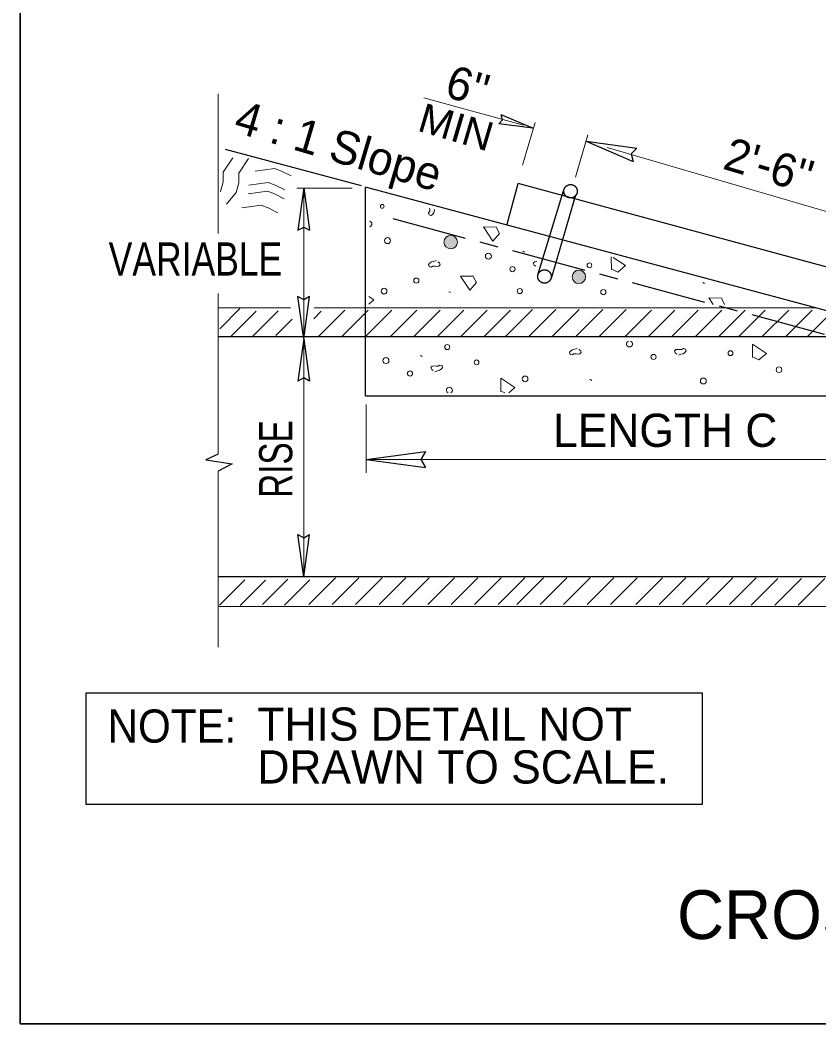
# Model space of a CAD drawing. Extents: x -48 to 552, y -178 to 186.
# Drawn here: x 360.52 to 389.25, y -74.48 to -38.37 of the extents above; entities that cross this region are included whole.
import ezdxf

# ---------------------------------------------------------------- set-up
doc = ezdxf.new("R2010")
doc.units = 0
doc.header["$LTSCALE"] = 0.45
doc.linetypes.add('LONG_DASH_SHORT_DASH', pattern=[9.9, 6, -1.2, 1.5, -1.2])
for name, color, linetype, lineweight in [('1', 7, 'Continuous', 25), ('14', 7, 'Continuous', 35), ('15', 7, 'Continuous', 13)]:
    doc.layers.add(name, color=color, linetype=linetype, lineweight=lineweight)

msp = doc.modelspace()

# ---------------------------------------------------------------- hatches: boundary and pattern name
at = {"layer": '1'}
for points in [[(376.2517, -46.3564, 1), (375.7673, -46.3564, 1)], [(380.8609, -47.6039, 1), (380.3765, -47.6039, 1)]]:
    msp.add_hatch(color=256, dxfattribs=at).paths.add_polyline_path(points)

# ---------------------------------------------------------------- linework, layer by layer
at = {"layer": '1', "lineweight": 13}
for p, q in [((367.6491, -46.0443), (367.6491, -41.0258)), ((375.0385, -41.1683), (378.6231, -42.1502)), ((381.6393, -42.9531), (393.2872, -46.3622)), ((370.4727, -44.4112), (372.4677, -44.4112)), ((370.7252, -44.4112), (370.7252, -49.8343)), ((381.7931, -47.3475), (381.7839, -46.8888)), ((367.6491, -53.9789), (367.6491, -48.1993)), ((367.6491, -48.721), (370.252, -48.721)), ((371.1031, -48.721), (389.1545, -48.721)), ((367.702, -49.4758), (368.4303, -48.7475)), ((368.1052, -49.755), (369.0152, -48.8452)), ((368.892, -49.7343), (369.8023, -48.8248)), ((371.0816, -49.1187), (371.3556, -48.8452)), ((371.2393, -49.761), (372.1991, -48.8012)), ((372.0827, -49.761), (373.0424, -48.8012)), ((372.9264, -49.761), (373.8857, -48.8012)), ((373.831, -49.761), (374.791, -48.8012)), ((374.6745, -49.761), (375.6343, -48.8012)), ((375.5182, -49.761), (376.4781, -48.8012)), ((376.3616, -49.761), (377.3212, -48.8012)), ((377.2049, -49.761), (378.1647, -48.8012)), ((377.9866, -49.7371), (378.9464, -48.7772)), ((378.8299, -49.7371), (379.7897, -48.7772)), ((379.6737, -49.7371), (380.6335, -48.7772)), ((380.517, -49.7371), (381.4768, -48.7772)), ((381.3606, -49.7371), (382.3206, -48.7772)), ((382.2656, -49.761), (383.2253, -48.8012)), ((383.1089, -49.761), (384.0687, -48.8012)), ((383.9524, -49.761), (384.9122, -48.8012)), ((384.796, -49.761), (385.756, -48.8012)), ((385.6399, -49.761), (386.5993, -48.8012)), ((386.3597, -49.761), (387.3193, -48.8012)), ((387.2031, -49.761), (388.1628, -48.8012)), ((388.0466, -49.761), (389.0064, -48.8012)), ((388.8357, -49.7518), (389.7032, -48.8842)), ((369.721, -49.7135), (370.3041, -49.1293)), ((370.7252, -58.3983), (370.7252, -49.8329)), ((377.9552, -51.78), (377.8458, -51.7254)), ((372.972, -54.6596), (372.972, -52.1979)), ((372.972, -54.1731), (394.6553, -54.1731)), ((367.6491, -60.9252), (367.6491, -54.5921)), ((369.2441, -59.3892), (370.1539, -58.4793)), ((370.9016, -59.3875), (371.8614, -58.4281)), ((371.7452, -59.3875), (372.7045, -58.4281)), ((372.5887, -59.3875), (373.5487, -58.4281)), ((373.432, -59.3875), (374.392, -58.4281)), ((374.2757, -59.3875), (375.2356, -58.4281)), ((375.1807, -59.3875), (376.1403, -58.4281)), ((376.0239, -59.3875), (376.9837, -58.4281)), ((376.8674, -59.3875), (377.8274, -58.4281)), ((377.7112, -59.3875), (378.6707, -58.4281)), ((378.3818, -59.3875), (379.3414, -58.4281)), ((379.2253, -59.3875), (380.1849, -58.4281)), ((380.0689, -59.3875), (381.0287, -58.4281)), ((380.912, -59.3875), (381.872, -58.4281)), ((381.7557, -59.3875), (382.7156, -58.4281)), ((382.661, -59.3875), (383.6206, -58.4281)), ((383.5043, -59.3875), (384.4637, -58.4281)), ((384.3477, -59.3875), (385.3074, -58.4281)), ((385.191, -59.3875), (386.1507, -58.4281)), ((386.0347, -59.3875), (386.9945, -58.4281)), ((386.8162, -59.4185), (387.7756, -58.4585)), ((387.6597, -59.4185), (388.6193, -58.4585)), ((388.5032, -59.4185), (389.4631, -58.4585)), ((367.691, -59.4097), (368.6008, -58.5002)), ((368.4366, -59.4308), (369.3464, -58.5206)), ((370.0312, -59.4097), (370.941, -58.5002)), ((367.6491, -59.4621), (425.316, -59.4621))]:
    msp.add_line(p, q, dxfattribs=at)
at = {"layer": '1'}
for p, q in [((378.9602, -42.2564), (377.8282, -41.7733)), ((378.9602, -42.2564), (377.7402, -42.0964)), ((380.8757, -42.7308), (382.7056, -42.9717)), ((380.8757, -42.7308), (382.5728, -43.4564)), ((370.7222, -44.4083), (370.5128, -45.9318)), ((370.7222, -44.4083), (370.9316, -45.9318)), ((378.0372, -45.7158), (378.4299, -44.2508)), ((370.7241, -49.8342), (370.5149, -48.3106)), ((370.7241, -49.8342), (370.9335, -48.3106)), ((367.6491, -49.755), (393.0137, -49.755)), ((370.7241, -49.8331), (370.5149, -51.3568)), ((370.7241, -49.8331), (370.9335, -51.3568)), ((372.9724, -54.1742), (375.1012, -53.8817)), ((372.9724, -54.1742), (375.1012, -54.4667)), ((370.7258, -58.3981), (370.5164, -56.8746)), ((370.7258, -58.3981), (370.9352, -56.8746)), ((367.6491, -58.3883), (425.3247, -58.3883))]:
    msp.add_line(p, q, dxfattribs=at)
at = {"layer": '1', "linetype": 'LONG_DASH_SHORT_DASH'}
msp.add_line((373.9243, -45.5125), (424.7628, -59.1039), dxfattribs=at)
at = {"layer": '1'}
for points in [[(377.7402, -42.0964), (377.8757, -41.9579), (377.8282, -41.7733)], [(382.7056, -42.9717), (382.5027, -43.1788), (382.5728, -43.4564)], [(370.5128, -45.9318), (370.7245, -45.8139), (370.9316, -45.9318)], [(370.9335, -48.3106), (370.7222, -48.4285), (370.5149, -48.3106)], [(370.9335, -51.3568), (370.7222, -51.2387), (370.5149, -51.3568)], [(367.6491, -53.9789), (367.2035, -54.1902), (368.1462, -54.3287), (367.6491, -54.5921)], [(375.1012, -53.8817), (374.9366, -54.1771), (375.1012, -54.4667)], [(370.5164, -56.8746), (370.7281, -56.9921), (370.9352, -56.8746)]]:
    msp.add_lwpolyline(points, dxfattribs=at)
at = {"layer": '1', "lineweight": 13}
for points in [[(375.4293, -45.1822), (375.4202, -45.2106), (375.4002, -45.2896), (375.3607, -45.3489), (375.3114, -45.3983), (375.2324, -45.3785), (375.2128, -45.2997), (375.2523, -45.2404), (375.2523, -45.1614), (375.2482, -45.1342)], [(377.6703, -45.8173), (377.187, -45.8077), (377.5228, -46.3206), (377.7593, -46.0443), (377.6606, -45.8471)], [(378.6066, -46.6812), (378.6649, -46.7162), (378.6677, -46.716)], [(381.8453, -46.9047), (382.2964, -47.1998), (382.0202, -47.4364), (381.8228, -47.3377)], [(375.4849, -47.0214), (375.3962, -47.0508), (375.3173, -47.0702), (375.2581, -47.1097), (375.2085, -47.1593), (375.2285, -47.2385), (375.307, -47.2579), (375.3664, -47.2185), (375.4453, -47.2185), (375.5147, -47.2283), (375.5837, -47.2185), (375.6328, -47.1692), (375.6035, -47.1002), (375.5445, -47.0606)], [(379.1091, -47.0567), (379.0974, -47.0552), (379.0285, -47.065), (378.9793, -47.1142), (379.0089, -47.1833), (379.0681, -47.2229)], [(376.8435, -47.5839), (376.3597, -47.575), (376.696, -48.0877), (376.9327, -47.8114), (376.8337, -47.6139)], [(385.1368, -47.8412), (385.0791, -47.8067), (385.0762, -47.8068)], [(373.0678, -48.3125), (373.2464, -48.4293), (373.0653, -48.5846)], [(376.0057, -48.1733), (375.9477, -48.1385), (375.9447, -48.1388)], [(385.7689, -48.3672), (385.2858, -48.3575), (385.4435, -48.5989)], [(385.8558, -48.5967), (385.8581, -48.5942), (385.7595, -48.3968)], [(380.5581, -50.1789), (380.4691, -50.2085), (380.3902, -50.2281), (380.331, -50.2677), (380.2814, -50.3171), (380.3018, -50.3962), (380.3803, -50.4158), (380.4395, -50.3764), (380.5178, -50.3764), (380.5877, -50.3862), (380.6568, -50.3764), (380.706, -50.3268), (380.6764, -50.2581), (380.6174, -50.2183)], [(384.2002, -50.42), (384.2889, -50.3904), (384.3674, -50.3706), (384.4268, -50.3314), (384.477, -50.2818), (384.4566, -50.2033), (384.3781, -50.1833), (384.3185, -50.2225), (384.2398, -50.2225), (384.1703, -50.2129), (384.1014, -50.2225), (384.052, -50.2721), (384.0818, -50.3412), (384.1407, -50.3806)], [(386.8657, -50.5056), (386.8562, -50.0218), (387.3691, -50.3579), (387.0931, -50.5946), (386.8957, -50.4958)], [(374.922, -50.436), (374.9803, -50.4708), (374.9828, -50.4704)], [(375.4424, -51.0171), (375.5312, -50.9875), (375.6103, -50.9675), (375.6697, -50.9283), (375.7187, -50.8792), (375.6989, -50.7997), (375.6202, -50.7802), (375.5607, -50.8197), (375.4822, -50.8197), (375.4128, -50.8098), (375.3439, -50.8197), (375.2947, -50.8689), (375.3245, -50.9379), (375.3835, -50.9777)], [(377.8162, -51.7354), (377.8064, -51.2518), (378.3191, -51.5875), (378.0949, -51.78)], [(381.0785, -51.3312), (381.0203, -51.2967), (381.0177, -51.2968)]]:
    msp.add_lwpolyline(points, dxfattribs=at)
at = {"layer": '1'}
msp.add_lwpolyline([(362.8966, -62.5685), (385.0568, -62.5685), (385.0568, -66.5831), (362.8966, -66.5831)], close=True, dxfattribs=at)
at = {"layer": '1', "lineweight": 13}
for centre, radius in [((373.547, -45.0703), 0.067), ((373.7367, -46.3015), 0.107), ((376.0095, -46.3564), 0.2422), ((377.3645, -46.8627), 0.107), ((378.2296, -47.3274), 0.0923), ((380.9968, -47.1915), 0.0862), ((374.7722, -47.741), 0.0923), ((380.6187, -47.6039), 0.2422), ((373.6114, -48.1185), 0.1033), ((378.4926, -48.1168), 0.0923), ((381.4987, -48.1544), 0.0923), ((375.8852, -50.1319), 0.0923), ((373.6798, -50.6175), 0.107), ((383.3024, -50.4853), 0.0923), ((386.0696, -50.3494), 0.0862), ((376.9385, -50.6814), 0.0862), ((387.8154, -50.9444), 0.1033), ((374.5449, -51.0822), 0.0923), ((378.6842, -51.2764), 0.1033), ((385.0936, -51.352), 0.107)]:
    msp.add_circle(centre, radius, dxfattribs=at)
for centre, radius, start, end in [((373.0694, -45.7013), 0.1033, 281.97102, 76.97824), ((382.4373, -50.0206), 0.107, 110.14375, 70.07327), ((375.9625, -51.6839), 0.107, 296.16721, 243.83279)]:
    msp.add_arc(centre, radius, start, end, dxfattribs=at)
at = {"layer": '14'}
msp.add_line((360.522, -5.9188), (360.522, -74.4762), dxfattribs=at)
msp.add_lwpolyline([(440.256, -5.9188), (440.256, -74.4762), (360.522, -74.4762)], dxfattribs=at)
at = {"layer": '15'}
for p, q in [((378.5887, -43.5875), (379.042, -42.0571)), ((380.4937, -44.0187), (380.9457, -42.4946))]:
    msp.add_line(p, q, dxfattribs=at)
at = {"layer": '15', "lineweight": 25}
for p, q in [((372.7968, -44.3372), (367.9124, -43.0279)), ((372.9398, -51.8843), (372.9398, -44.3754)), ((425.316, -58.4114), (372.9398, -44.3754)), ((425.9697, -57.1214), (378.4299, -44.2508)), ((379.1485, -47.4964), (380.0699, -44.5064)), ((379.6282, -47.6567), (380.5087, -44.6546)), ((372.9398, -51.8843), (394.6697, -51.8843))]:
    msp.add_line(p, q, dxfattribs=at)
at = {"layer": '15'}
for points in [[(368.1739, -43.3208), (367.826, -43.8425), (367.826, -44.1906), (367.7295, -44.5385), (367.736, -44.5321)], [(368.7407, -43.3522), (368.3932, -43.8743), (368.3932, -44.2218), (368.2966, -44.57), (367.9487, -44.995)], [(368.9741, -43.8), (369.6702, -43.7033), (369.9214, -43.8), (370.2691, -43.9739)], [(368.7532, -44.3047), (369.4495, -44.2081), (369.7006, -44.3047), (370.0487, -44.4783)], [(368.7224, -44.62), (369.4178, -44.5231), (369.6697, -44.62), (370.0172, -44.7935)], [(368.5016, -45.1242), (369.1972, -45.0272), (369.4487, -45.1242), (369.7964, -45.2981)]]:
    msp.add_lwpolyline(points, dxfattribs=at)
at = {"layer": '15', "lineweight": 25}
for points in [[(380.0772, -44.5221), (380.0772, -44.5158), (380.0782, -44.5097), (380.0789, -44.5043), (380.0789, -44.4983), (380.0797, -44.4925), (380.0806, -44.4862), (380.0812, -44.4808), (380.0831, -44.4748), (380.0841, -44.4689), (380.086, -44.4629), (380.0878, -44.4575), (380.0897, -44.4518), (380.091, -44.4462), (380.0935, -44.4408), (380.0949, -44.4354), (380.0974, -44.43), (380.1002, -44.4247), (380.1028, -44.4196), (380.1056, -44.4138), (380.1081, -44.4087), (380.1107, -44.4035), (380.1141, -44.3985), (380.1181, -44.3933), (380.1207, -44.3885), (380.1245, -44.3839), (380.1277, -44.3792), (380.132, -44.375), (380.1353, -44.3702), (380.1395, -44.3658), (380.1435, -44.3606), (380.1474, -44.3573), (380.152, -44.3527), (380.156, -44.3489), (380.1597, -44.3443), (380.1647, -44.3404), (380.1693, -44.3372), (380.1745, -44.3333), (380.1793, -44.3302), (380.1839, -44.3271), (380.1891, -44.3229), (380.1943, -44.3202), (380.1989, -44.3171), (380.2045, -44.3146), (380.2097, -44.3117), (380.2141, -44.3093), (380.2203, -44.3067), (380.2258, -44.3046), (380.231, -44.3023), (380.2366, -44.2997), (380.2427, -44.2979), (380.2477, -44.2958), (380.2537, -44.2946), (380.2597, -44.2931), (380.2762, -44.2892)], [(380.2762, -44.2892), (380.2824, -44.2883), (380.2885, -44.2871), (380.2947, -44.2873), (380.3002, -44.2862), (380.3057, -44.2858), (380.3118, -44.2856), (380.3174, -44.2858), (380.3239, -44.2858), (380.3299, -44.286), (380.3356, -44.2862), (380.3414, -44.2864), (380.3477, -44.2873), (380.3537, -44.2883), (380.3595, -44.2889), (380.3652, -44.29), (380.371, -44.2908), (380.3766, -44.2927), (380.3832, -44.2939), (380.3885, -44.2952), (380.3937, -44.2975), (380.3997, -44.2989), (380.4052, -44.3012), (380.4108, -44.3033), (380.4166, -44.3058), (380.421, -44.3083), (380.4268, -44.3102), (380.4327, -44.3135), (380.4373, -44.3168), (380.4427, -44.3197), (380.4474, -44.3222), (380.4527, -44.3254), (380.4572, -44.3289), (380.4624, -44.3323), (380.4672, -44.3358), (380.4712, -44.34), (380.476, -44.3433), (380.4803, -44.3471), (380.4847, -44.3517), (380.4895, -44.3554), (380.4931, -44.3593), (380.4973, -44.3642), (380.5014, -44.3689), (380.5049, -44.3729), (380.5091, -44.3777), (380.512, -44.3821), (380.516, -44.3867), (380.5195, -44.3918), (380.5227, -44.3971), (380.5253, -44.4018), (380.5287, -44.4067), (380.5314, -44.4121), (380.5343, -44.4177), (380.5374, -44.4231), (380.5391, -44.4281), (380.5414, -44.4331), (380.5439, -44.4389), (380.5464, -44.4442), (380.5478, -44.4502), (380.5495, -44.4564), (380.5514, -44.4621), (380.5524, -44.4677), (380.5549, -44.4727), (380.5557, -44.4785), (380.5568, -44.485), (380.5581, -44.4902), (380.5593, -44.4962), (380.5589, -44.5022), (380.5595, -44.5081), (380.5595, -44.5138), (380.5607, -44.52), (380.5607, -44.526), (380.5607, -44.5318), (380.5598, -44.5379), (380.5595, -44.5439), (380.5595, -44.5497), (380.5589, -44.5554), (380.5581, -44.5613), (380.5573, -44.5675), (380.5556, -44.5729), (380.5549, -44.5792), (380.5532, -44.5842), (380.5523, -44.5908), (380.5506, -44.5962), (380.5491, -44.6018), (380.5464, -44.6073), (380.5443, -44.6125), (380.5431, -44.6183), (380.5406, -44.6238), (380.5377, -44.6287), (380.5353, -44.6347), (380.5324, -44.6396), (380.5293, -44.645), (380.5262, -44.6504), (380.5237, -44.6546), (380.5202, -44.6604), (380.517, -44.6654), (380.5139, -44.67), (380.5099, -44.6746), (380.5064, -44.6793), (380.5024, -44.6831)], [(380.5024, -44.6831), (380.4989, -44.6881), (380.4948, -44.6927), (380.4902, -44.6971), (380.4868, -44.7006), (380.482, -44.705), (380.4774, -44.7092), (380.4731, -44.7135), (380.4683, -44.7168), (380.4635, -44.72), (380.4597, -44.7237), (380.4537, -44.7268), (380.4489, -44.7308), (380.4439, -44.7335), (380.4391, -44.7368), (380.4337, -44.7396), (380.4285, -44.7421), (380.4224, -44.7447), (380.4177, -44.7471), (380.4118, -44.7493), (380.4066, -44.7518), (380.4007, -44.7539), (380.3953, -44.7558), (380.3895, -44.7579), (380.3843, -44.7593), (380.3787, -44.7608), (380.3732, -44.7627), (380.3668, -44.7638), (380.361, -44.7646), (380.3553, -44.7658), (380.3495, -44.7664), (380.3439, -44.7667), (380.3374, -44.7677), (380.3316, -44.7685), (380.326, -44.7681), (380.3197, -44.7685), (380.3139, -44.7681), (380.3081, -44.7677), (380.3023, -44.7677), (380.2956, -44.7672), (380.2902, -44.7664), (380.2847, -44.7662), (380.2785, -44.7656), (380.2728, -44.7638), (380.2672, -44.7631), (380.2612, -44.7612), (380.2552, -44.7597), (380.2498, -44.7579), (380.2437, -44.7567), (380.2387, -44.7554), (380.2327, -44.7525), (380.2274, -44.7506), (380.222, -44.7479), (380.2162, -44.7456), (380.2112, -44.7429), (380.2062, -44.74), (380.2003, -44.7371), (380.1952, -44.7342), (380.1899, -44.7312), (380.186, -44.7283), (380.1807, -44.725), (380.1762, -44.7217), (380.1706, -44.7177), (380.1662, -44.7139), (380.1616, -44.71), (380.1574, -44.7067), (380.1531, -44.7021), (380.1487, -44.6979), (380.1443, -44.6943), (380.1403, -44.69), (380.1372, -44.6852), (380.1324, -44.6806), (380.1293, -44.6767), (380.1256, -44.6717), (380.1223, -44.6671), (380.1182, -44.6612), (380.1153, -44.6572), (380.112, -44.6518), (380.1093, -44.6472), (380.1056, -44.6417), (380.1033, -44.636), (380.1014, -44.6314), (380.0989, -44.6258), (380.0962, -44.6204), (380.0935, -44.615), (380.0924, -44.6093), (380.0897, -44.6035), (380.0882, -44.5977), (380.0864, -44.5927), (380.0847, -44.5867), (380.0837, -44.581), (380.0824, -44.5748), (380.0812, -44.5693), (380.0802, -44.5635), (380.0797, -44.5572), (380.0782, -44.5517), (380.0781, -44.546), (380.0781, -44.5402), (380.0777, -44.5339), (380.0778, -44.5275), (380.0772, -44.5221)], [(379.1395, -47.5868), (379.1397, -47.581), (379.1406, -47.5752), (379.1414, -47.5696), (379.1416, -47.5642), (379.1424, -47.5572), (379.1431, -47.5517), (379.1445, -47.5463), (379.146, -47.54), (379.1466, -47.5346), (379.1482, -47.5287), (379.1497, -47.5231), (379.1522, -47.5172), (379.1539, -47.5118), (379.1556, -47.5064), (379.1581, -47.5008), (379.1597, -47.4954), (379.1633, -47.4896), (379.1649, -47.4842), (379.1681, -47.4796), (379.1703, -47.4743), (379.1741, -47.4692), (379.177, -47.4642), (379.1803, -47.4592), (379.1832, -47.4531), (379.1874, -47.4489), (379.1903, -47.4447), (379.1937, -47.4396), (379.1978, -47.4352), (379.2022, -47.4304), (379.2057, -47.426), (379.2099, -47.4217), (379.2145, -47.4177), (379.2191, -47.4139), (379.2228, -47.41), (379.2268, -47.4058), (379.232, -47.4025), (379.2372, -47.3989), (379.2418, -47.3958), (379.2462, -47.3917), (379.2516, -47.3885), (379.2562, -47.3856), (379.2616, -47.3818), (379.2672, -47.3792), (379.2718, -47.3771), (379.2772, -47.3739), (379.2824, -47.3718), (379.2881, -47.3693), (379.2937, -47.3668), (379.2995, -47.3646), (379.3045, -47.3633), (379.3099, -47.361), (379.316, -47.3592), (379.3218, -47.3581), (379.3395, -47.3547)], [(379.5652, -47.7492), (379.5607, -47.7537), (379.5574, -47.7583), (379.5535, -47.7618), (379.5487, -47.7664), (379.5441, -47.77), (379.5402, -47.7747), (379.5353, -47.7783), (379.5303, -47.7817), (379.526, -47.7852), (379.5216, -47.7885), (379.5162, -47.7925), (379.5116, -47.7954), (379.5062, -47.7985), (379.5014, -47.8023), (379.4964, -47.8052), (379.4907, -47.8075), (379.486, -47.8104), (379.4795, -47.8122), (379.4743, -47.8146), (379.4693, -47.8171), (379.4639, -47.8196), (379.4574, -47.8208), (379.4524, -47.8229), (379.4468, -47.8248), (379.4414, -47.8256), (379.4352, -47.8272), (379.4289, -47.8283), (379.4235, -47.8293), (379.4174, -47.83), (379.4116, -47.8317), (379.406, -47.8323), (379.3997, -47.8331), (379.3941, -47.8331), (379.3878, -47.8331), (379.3828, -47.8337), (379.376, -47.8331), (379.3703, -47.8331), (379.3641, -47.8329), (379.3589, -47.8329), (379.3522, -47.8323), (379.3478, -47.8312), (379.3412, -47.8304), (379.3349, -47.8292), (379.3295, -47.8277), (379.3237, -47.8264), (379.3182, -47.8246), (379.3124, -47.8229), (379.3062, -47.8212), (379.3006, -47.8197), (379.2947, -47.8175), (379.2903, -47.8147), (379.2845, -47.8133), (379.2789, -47.8108), (379.2737, -47.8087), (379.2691, -47.8054), (379.2627, -47.8027), (379.2578, -47.7996), (379.2531, -47.7963), (379.2485, -47.7935), (379.2431, -47.7904), (379.2381, -47.7868), (379.2335, -47.7831), (379.2291, -47.7785), (379.2241, -47.7754), (379.2199, -47.771), (379.2152, -47.7679), (379.2116, -47.7631), (379.2072, -47.7597), (379.2028, -47.7548), (379.1991, -47.7502), (379.1956, -47.7458), (379.192, -47.741), (379.1877, -47.7367), (379.1841, -47.7317), (379.1807, -47.7271), (379.1781, -47.7221), (379.1747, -47.7164), (379.1718, -47.7118), (379.1691, -47.7068), (379.1658, -47.7017), (379.1635, -47.6964), (379.1614, -47.6914), (379.1585, -47.6858), (379.1562, -47.6802), (379.1543, -47.6746), (379.152, -47.6696), (379.1506, -47.6629), (379.1487, -47.6571), (379.1472, -47.6512), (379.1464, -47.6458), (379.1447, -47.6406), (379.1432, -47.6347), (379.1422, -47.6277), (379.1422, -47.6229), (379.1416, -47.6168), (379.1402, -47.6108), (379.1399, -47.605), (379.1395, -47.5981), (379.1397, -47.5931), (379.1395, -47.5868)], [(379.3395, -47.3547), (379.3447, -47.3535), (379.3512, -47.3527), (379.3568, -47.3521), (379.3627, -47.351), (379.3685, -47.3502), (379.3743, -47.351), (379.3806, -47.35), (379.3862, -47.3506), (379.3922, -47.351), (379.3978, -47.3513), (379.4045, -47.3513), (379.4102, -47.3527), (379.416, -47.3527), (379.422, -47.3533), (379.4274, -47.355), (379.4343, -47.356), (379.4389, -47.3577), (379.4453, -47.3593), (379.4506, -47.3612), (379.4564, -47.3625), (379.4618, -47.3642), (379.4674, -47.3664), (379.4728, -47.3692), (379.4789, -47.371), (379.4843, -47.3735), (379.4893, -47.3758), (379.4945, -47.3783), (379.4995, -47.3817), (379.5045, -47.3846), (379.5095, -47.3879), (379.5145, -47.391), (379.5191, -47.3937), (379.5247, -47.3979), (379.5295, -47.4014), (379.5339, -47.4054), (379.5385, -47.4089), (379.5433, -47.4127), (379.5468, -47.416), (379.5516, -47.4208), (379.556, -47.4252), (379.5599, -47.4292), (379.5637, -47.4335), (379.5677, -47.4385), (379.5712, -47.4427), (379.5745, -47.4477), (379.5781, -47.4527), (379.5818, -47.4575), (379.5856, -47.4618), (379.5887, -47.4675), (379.5908, -47.4721), (379.5941, -47.4775), (379.5968, -47.4831), (379.5997, -47.4883), (379.6022, -47.4931), (379.6045, -47.4988), (379.6064, -47.5042), (379.6091, -47.5097), (379.6102, -47.5146), (379.6124, -47.521), (379.6137, -47.5271), (379.6157, -47.5322), (379.617, -47.5381), (379.6177, -47.5435), (379.6193, -47.5502), (379.6202, -47.556), (379.6214, -47.5614), (379.6216, -47.5671), (379.622, -47.5731), (379.6223, -47.5789), (379.6227, -47.5856), (379.6231, -47.591), (379.6228, -47.5972), (379.6228, -47.6029), (379.6227, -47.6096), (379.622, -47.6152), (379.6214, -47.6206), (379.6203, -47.6267), (379.6195, -47.6325), (379.6187, -47.6377), (379.6174, -47.6439), (379.616, -47.65), (379.6143, -47.6556), (379.6127, -47.6614), (379.611, -47.6667), (379.6091, -47.6721), (379.6072, -47.6779), (379.6052, -47.6835), (379.6027, -47.6893), (379.6006, -47.6943), (379.5977, -47.7), (379.5949, -47.7046), (379.5922, -47.7102), (379.5893, -47.715), (379.586, -47.7206), (379.5831, -47.7256), (379.5789, -47.7306), (379.5757, -47.7354), (379.5724, -47.7396), (379.5685, -47.7442), (379.5652, -47.7492)]]:
    msp.add_lwpolyline(points, dxfattribs=at)

# ---------------------------------------------------------------- texts
at = {"layer": '1'}
for s, width, p in [('VARIABLE', 0.8, (363.7082, -47.56)), ('NOTE:', 0.95, (363.6681, -64.3593))]:
    msp.add_text(s, height=1.193, dxfattribs=dict(at, width=width)).set_placement(p)
for s, p in [('LENGTH C', (379.6895, -53.7208)), ('THIS DETAIL NOT  ', (369.0562, -64.2892)), ('DRAWN TO SCALE.', (369.0562, -65.8289))]:
    msp.add_text(s, height=1.193, dxfattribs=at).set_placement(p)
at = {"layer": '1', "width": 0.75}
msp.add_text('RISE', height=1.193, rotation=90, dxfattribs=at).set_placement((370.3112, -55.5531))
at = {"layer": '14'}
msp.add_text('CROSS DRAIN WITH PIPE GRATE', height=1.754, dxfattribs=at).set_placement((384.1468, -71.4217))
at = {"layer": '15'}
for s, p in [("6''", (375.7407, -41.1054)), ('4 : 1 Slope', (368.1537, -42.3796)), ("2'-6''", (385.7464, -43.7081))]:
    msp.add_text(s, height=1.193, rotation=343.502, dxfattribs=at).set_placement(p)
at = {"layer": '15', "width": 1.05}
msp.add_text('MIN', height=1.044, rotation=343.502, dxfattribs=at).set_placement((374.7674, -42.3379))

doc.saveas('drawing.dxf')
